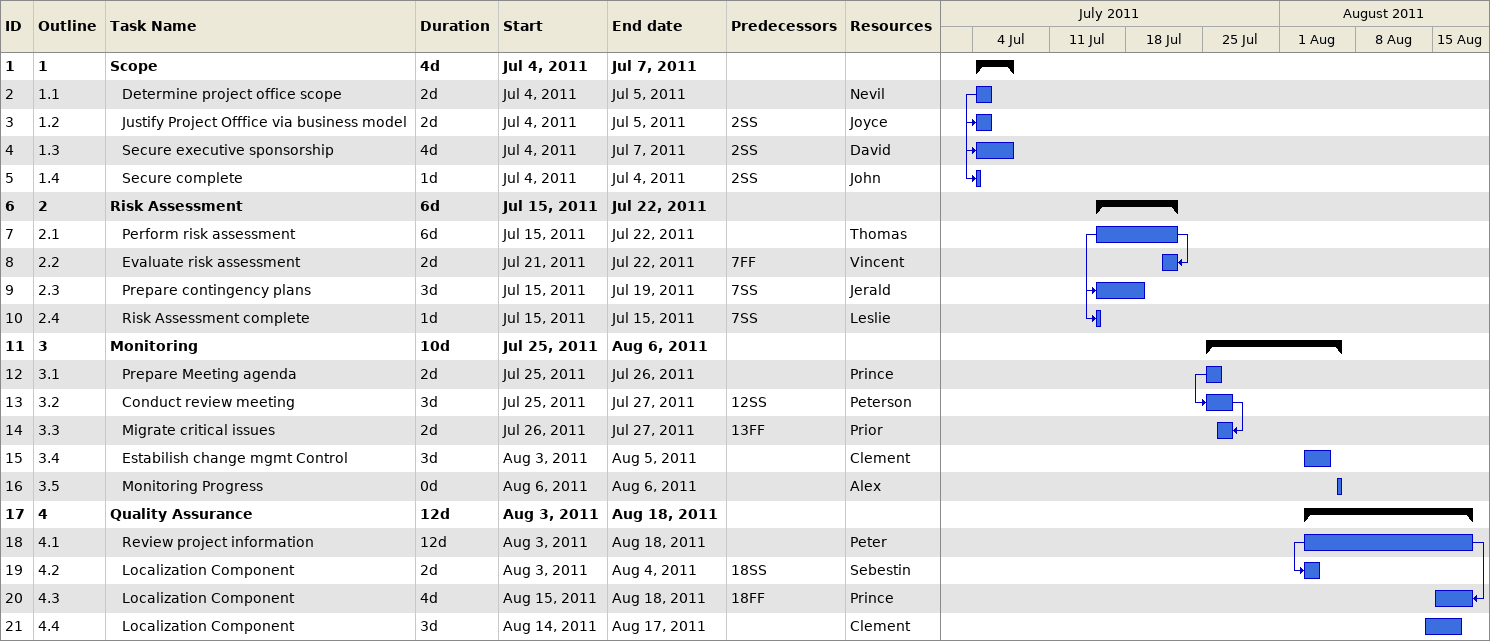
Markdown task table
| ID | WBS | Task | Duration | Start | Finish | Predecessors | Resources |
|---|---|---|---|---|---|---|---|
| 1 | 1 | **Scope** | 4d | 2011-07-04 | 2011-07-07 |  |  |
| 2 | 1.1 | Determine project office scope | 2d | 2011-07-04 | 2011-07-05 |  | Nevil |
| 3 | 1.2 | Justify Project Offfice via business model | 2d | 2011-07-04 | 2011-07-05 | 2SS | Joyce |
| 4 | 1.3 | Secure executive sponsorship | 4d | 2011-07-04 | 2011-07-07 | 2SS | David |
| 5 | 1.4 | Secure complete | 1d | 2011-07-04 | 2011-07-04 | 2SS | John |
| 6 | 2 | **Risk Assessment** | 6d | 2011-07-15 | 2011-07-22 |  |  |
| 7 | 2.1 | Perform risk assessment | 6d | 2011-07-15 | 2011-07-22 |  | Thomas |
| 8 | 2.2 | Evaluate risk assessment | 2d | 2011-07-21 | 2011-07-22 | 7FF | Vincent |
| 9 | 2.3 | Prepare contingency plans | 3d | 2011-07-15 | 2011-07-19 | 7SS | Jerald |
| 10 | 2.4 | Risk Assessment complete | 1d | 2011-07-15 | 2011-07-15 | 7SS | Leslie |
| 11 | 3 | **Monitoring** | 10d | 2011-07-25 | 2011-08-06 |  |  |
| 12 | 3.1 | Prepare Meeting agenda | 2d | 2011-07-25 | 2011-07-26 |  | Prince |
| 13 | 3.2 | Conduct review meeting | 3d | 2011-07-25 | 2011-07-27 | 12SS | Peterson |
| 14 | 3.3 | Migrate critical issues | 2d | 2011-07-26 | 2011-07-27 | 13FF | Prior |
| 15 | 3.4 | Estabilish change mgmt Control | 3d | 2011-08-03 | 2011-08-05 |  | Clement |
| 16 | 3.5 | Monitoring Progress | 0d | 2011-08-06 | 2011-08-06 |  | Alex |
| 17 | 4 | **Quality Assurance** | 12d | 2011-08-03 | 2011-08-18 |  |  |
| 18 | 4.1 | Review project information | 12d | 2011-08-03 | 2011-08-18 |  | Peter |
| 19 | 4.2 | Localization Component | 2d | 2011-08-03 | 2011-08-04 | 18SS | Sebestin |
| 20 | 4.3 | Localization Component | 4d | 2011-08-15 | 2011-08-18 | 18FF | Prince |
| 21 | 4.4 | Localization Component | 3d | 2011-08-14 | 2011-08-17 |  | Clement |
